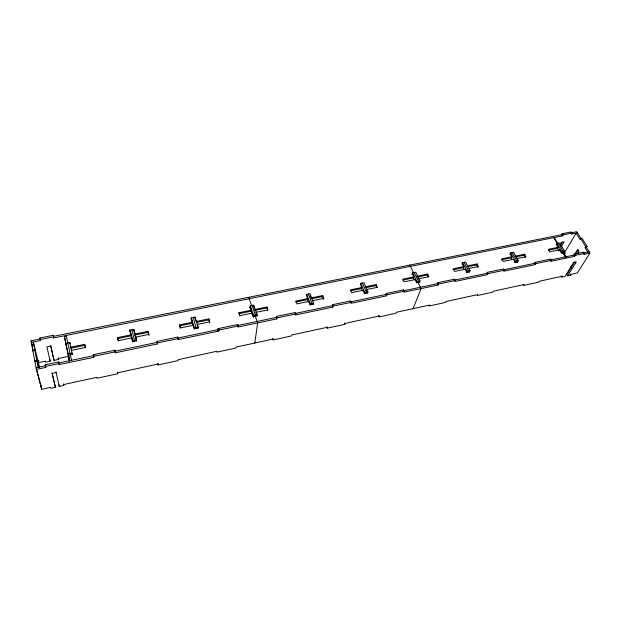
<?xml version="1.0" encoding="UTF-8"?>
<svg xmlns="http://www.w3.org/2000/svg" width="621" height="621" viewBox="0 0 621 621"><rect width="100%" height="100%" fill="white"/><g stroke="black" fill="none" stroke-linecap="round" stroke-linejoin="round"><path stroke-width="0.93" d="M177.653 338.08L177.653 337.094L157.02 341.41L157.486 343.949L115.335 352.798L114.831 350.228L93.259 354.738L93.779 357.331L59.174 364.597L58.956 363.611L45.527 366.429L45.775 367.415L36.429 369.371L32.711 350.011L34.722 349.6L34.978 350.609L33.348 342.008L39.527 367.252M177.653 337.094L178.095 339.617L218.437 331.148L218.025 328.649L237.773 324.519L238.169 327.003L276.811 318.884L276.446 316.431L295.379 312.479L295.728 314.909L332.778 307.131L332.46 304.725L350.617 300.929L351.207 302.334L350.919 303.32L386.472 295.852L386.813 294.866L386.192 293.485L403.627 289.844L404.255 291.21L403.891 292.196L438.038 285.023L438.457 284.038L437.797 282.695L454.541 279.194L455.216 280.521L454.774 281.507L487.594 274.614L488.075 273.636L504.19 270.251L503.491 268.963L487.384 272.324L486.903 273.31L487.594 274.614M192.487 322.237L179.601 324.876L179.601 325.878L192.456 323.238L191.423 318.759M191.4 319.761L191.447 317.758L195.048 317.02L198.115 326.995L198.068 328.323M194.458 329.076L191.447 317.758M195.01 318.363L195.048 317.02M196.259 328.695L193.247 317.385M209.704 322.858L208.819 318.891L196.089 321.499L195.281 318.899M218.025 328.649L218.437 331.148M237.672 325.513L237.773 324.519M239.613 315.903L238.976 312.712L251.319 310.19L250.139 306.813M250.015 307.814L250.263 305.804L253.71 305.105L257.125 314.785L256.939 316.105M251.319 310.19L251.195 311.183L238.868 313.714M252.204 314.086L252.336 313.093L239.97 315.639L238.976 312.712M253.477 316.826L253.655 315.499L250.263 305.804M255.208 316.469L255.386 315.142L251.986 305.454M254.827 343.025L257.63 322.912L255.254 316.136M267.597 310.135L266.968 306.976L254.765 309.475M276.446 316.431L276.811 318.884M561.198 275.895L561.912 277.113L562.471 276.205L539.106 281.282L538.57 282.19L523.519 285.466L524.031 284.55L493.322 291.226L492.849 292.142L477.231 295.534L477.681 294.618L445.8 301.542L445.389 302.466L429.158 305.99L429.546 305.074L396.415 312.27L396.074 313.186L379.214 316.857L379.532 315.942L345.082 323.417L344.81 324.341L327.267 328.152L327.508 327.236L291.66 335.022L291.474 335.938L273.217 339.912L273.372 338.996L236.034 347.1L235.933 348.024L216.915 352.161L216.977 351.245L178.064 359.699L178.056 360.615L158.223 364.923L157.804 363.409M306.363 295.681L306.65 294.346L309.957 293.671L313.675 303.079L313.372 304.399M306.432 295.348L307.721 298.631L307.504 299.625L295.689 302.054M310.058 305.09L310.353 303.762L306.65 294.346M311.719 304.74L312.014 303.421L308.303 294.005M323.626 299.345L322.493 296.551L322.734 295.549L311.036 297.948L310.065 295.495M332.46 304.725L332.778 307.131M360.359 284.682L360.754 283.347L363.929 282.702L367.935 291.847L367.523 293.166M360.459 284.356L361.841 287.539L361.546 288.532L350.197 290.861M364.333 293.826L364.737 292.507L360.754 283.347M365.924 293.492L366.336 292.173L362.346 283.029M376.846 287.624L375.938 285.582L376.256 284.589L365.024 286.886M386.192 293.485L385.851 294.47L386.472 295.852M403.627 289.844L403.262 290.83L438.418 283.463M411.971 274.785L412.717 272.79L415.767 272.169L420.029 281.057L419.509 282.376M412.344 273.791L413.819 276.888L413.446 277.882L402.548 280.118M416.45 283.013L416.963 281.693L412.717 272.79M417.98 282.695L418.5 281.375L414.246 272.479M413.089 308.653L421.077 288.586L418.112 282.369M428.242 277.028L427.271 275.041L427.667 274.055L416.87 276.267M437.797 282.695L437.378 283.681L438.038 285.023M462.071 263.964L462.661 262.644L465.595 262.046L470.089 270.694L469.476 272.006M462.218 263.638L463.771 266.657L463.328 267.643L452.849 269.793M466.534 272.619L467.139 271.307L462.661 262.644M468.009 272.316L468.614 271.004L464.128 262.341M477.984 267.488L476.625 264.911L477.091 263.925L467.652 265.858M510.02 254.199L510.695 252.879L513.52 252.305L518.232 260.727L517.184 262.691M504.19 270.251L503.685 271.23L535.255 264.6L535.807 263.622L551.308 260.378L550.571 259.112L535.077 262.357L534.534 263.335L535.255 264.6M510.19 253.873L511.82 256.815L511.308 257.793L501.225 259.865M514.7 262.629L515.391 261.317L518.232 260.727M516.121 262.334L516.812 261.022L512.108 252.592M515.942 256.846L524.108 255.169L524.636 254.183L526.057 256.698L516.967 258.569M32.571 347.085L31.353 342.404L40.536 340.564L39.977 337.971L53.173 335.332L53.398 336.349L561.71 234.699L562.284 233.706L571.219 231.928L571.949 233.123L571.367 234.109L577.499 232.883M556.183 244.798L556.936 243.486L559.661 242.935L564.559 251.14L563.394 253.096L566.065 257.575M40.536 340.564L40.287 339.547L53.491 336.908L53.717 337.917L562.44 235.902L563.014 234.917L571.949 233.123M556.369 244.472L558.069 247.337L557.503 248.315L548.677 250.123M560.491 243.991L561.454 242.33L564.109 241.794L561.19 246.762M551.308 260.378L550.742 261.348L574.736 256.31L575.333 255.34L584.361 253.446L583.608 252.204L574.588 254.09L573.99 255.068L550.136 260.067M560.484 245.574L562.424 242.26M558.962 250.775L559.537 249.797L561.252 252.685L562.618 252.405L565.289 256.892M561.058 253.011L561.826 251.707L564.559 251.14M562.036 253.376L563.193 251.42L558.302 243.207M587.854 252.165L585.129 247.732L586.465 247.453L587.078 246.475L582.087 238.371L580.751 238.643L580.154 239.628L576.172 233.147L564.116 253.345L566.01 256.535M574.052 255.208L577.584 249.456L579.059 251.87L578.042 253.508M575.877 254.105L578.407 249.999M575.023 261.604L566.903 274.661L567.617 275.871L570.683 275.212L571.258 274.296L577.297 272.984L589.95 253.112L586.465 247.453M585.129 247.732L585.743 246.754L587.078 246.475M567.617 275.871L576.272 262.023L573.587 262.59L564.986 276.446L561.912 277.113M584.361 253.446L583.756 254.416L589.95 253.112M36.429 369.371L41.7 389.313L50.674 387.364L50.899 388.272L55.416 387.287L52.032 372.724M55.983 371.886L59.274 386.448L63.761 385.47L63.435 383.887M158.223 364.923L158.184 364.015L117.586 372.833L117.687 373.741L96.985 378.243L96.845 377.335L63.559 384.562L63.761 385.47M56.1 372.577L52.133 373.423L55.416 387.287M45.775 367.415L45.209 364.783L58.622 361.981L58.84 362.967L94.283 355.546M114.163 351.377L157.711 342.256M177.59 338.096L219.244 329.371M237.23 325.606L277.051 317.261M295.091 313.481L333.073 305.524M350.166 301.946L387.201 294.191M454.106 280.18L487.656 273.155M503.747 269.778L535.939 263.04M583.88 252.995L589.189 251.885M93.779 357.331L93.631 356.345L115.219 351.812L114.831 350.228M157.486 343.949L157.447 342.963L178.095 338.631M218.507 330.155L238.278 326.009M276.982 317.898L295.93 313.923M333.035 306.145L351.207 302.334M386.813 294.866L404.255 291.21M438.457 284.038L455.216 280.521M217.288 330.752L219.174 330.356M35.001 361.81L37.027 361.391L38.145 367.298M37.299 361.251L39.069 360.886M313.45 304.073L310.127 304.764L308.831 301.449L296.978 303.894L295.883 301.053L307.721 298.631M419.641 282.05L416.582 282.687L415.092 279.559L404.162 281.81L402.905 279.124L413.819 276.888M469.631 271.688L466.689 272.293L465.113 269.25L454.603 271.416L453.283 268.808L463.771 266.657M517.704 261.713L514.871 262.303L513.225 259.337L503.119 261.425L501.729 258.879L511.82 256.815M69.591 360.871L68.535 355.887L70.507 355.476L66.237 335.41L66.439 336.419L64.483 336.815L69.366 360.995M37.353 362.85L45.543 361.15L45.775 362.082L50.216 361.158L49.913 359.621M68.644 356.345L58.227 358.511L58.428 359.45L54.011 360.366L50.759 346.06L46.854 346.852L50.216 361.158M562.843 253.609L565.405 253.073M71.485 350.353L85.411 347.481L84.704 344.321L70.802 347.17L70.996 348.171L84.867 345.323L84.704 344.321M133.888 330.473L134.819 334.051L148.116 331.335L148.947 334.393L135.626 337.141L136.573 340.75L132.801 341.534L131.862 337.917L118.378 340.688L117.602 337.583L131.062 334.828L130.131 331.241M197.004 324.488L209.758 321.864L208.819 318.891M255.79 312.379L268.008 309.863L266.968 306.976M312.146 300.766L323.867 298.352L322.734 295.549M367.158 289.433L377.475 287.306L376.256 284.589M418.15 278.93L428.956 276.702L427.667 274.055M469.002 268.451L478.449 266.502L477.091 263.925M559.537 249.797L549.802 251.808L548.351 249.324L558.069 247.337M34.745 360.817L36.771 360.397L37.027 361.391M68.535 355.887L68.139 353.908L72.098 353.085L72.354 354.405M132.824 341.861L132.715 340.533L136.504 339.749L133.81 329.464L130.045 330.232L130.154 331.567M194.497 327.748L198.115 326.995M253.655 315.499L257.125 314.785M310.353 303.762L313.675 303.079M364.737 292.507L367.935 291.847M416.963 281.693L420.029 281.057M467.139 271.307L470.089 270.694M361.841 287.539L350.485 289.867L351.657 292.631L363.037 290.286L364.434 293.5L367.624 292.84L366.569 290.434M515.554 256.046L524.636 254.183M118.293 340.913L117.711 338.585L131.14 335.821L131.062 334.828M134.897 335.053L148.171 332.328L148.116 331.335M196.958 322.315L208.765 319.893M254.641 310.477L266.82 307.977M311.711 298.763L322.493 296.551M365.653 287.694L375.938 285.582M417.39 277.075L427.271 275.041M468.141 266.657L476.625 264.911M71.57 360.459L70.313 354.49L72.292 354.079L69.816 342.474L65.88 343.273L66.284 345.276M32.711 350.011L32.967 351.012L31.05 340.82L40.225 338.988L39.977 337.971M570.637 232.914L576.769 231.687L580.984 238.549M580.751 238.643L585.743 246.754M562.284 233.706L563.014 234.917M574.588 254.09L575.333 255.34M561.71 234.699L562.44 235.902M573.99 255.068L574.736 256.31M554.615 238.348L558.023 244.076M553.823 237.633L557.239 243.378M570.846 266.51L571.677 267.915M556.936 243.486L561.826 251.707M557.146 247.717L559.047 250.931M569.969 273.993L570.683 275.212M535.077 262.357L535.807 263.622M524.108 255.169L525.529 257.676M510.695 252.879L515.391 261.317M510.974 257.187L512.341 259.656M487.384 272.324L488.075 273.636M463.002 267.014L464.314 269.553M409.852 265.066L413.493 272.689M413.136 277.238L414.378 279.846M378.616 315.507L379.214 316.857M361.088 287.484L362.579 290.915M344.244 322.967L344.81 324.341M326.716 326.77L327.267 328.152M307.084 298.546L308.466 302.078M295.185 313.465L295.728 314.909M272.704 338.484L273.217 339.912M253.585 306.106L254.47 308.637M256.093 313.232L256.985 315.779L253.523 316.5L252.336 313.093M249.153 298.732L248.648 297.304L251.559 305.602M249.852 307.348L253.337 317.339M197.276 325.365L198.083 327.997L194.466 328.742L193.395 325.233L180.494 327.896L179.601 324.876M190.857 317.991L193.907 327.997M179.818 326.63L180.269 328.136M157.02 341.41L157.447 342.963M148.171 332.328L149.001 335.387M41.397 387.706L36.119 367.725L45.449 365.769L45.209 364.783M134.967 335.324L135.448 337.172M131.931 329.852L134.71 341.465M130.045 330.232L132.715 340.533M31.05 340.82L32.517 346.44M129.533 329.604L132.653 341.666M39.123 367.648L37.532 361.476L38.867 367.492M117.315 372.196L117.687 373.741M93.259 354.738L93.631 356.345M50.65 345.392L54.011 360.366M84.867 345.323L85.403 347.69M64.483 336.815L68.139 353.908M58.118 357.921L58.428 359.45M53.173 335.332L53.717 337.917M58.622 361.981L59.174 364.597M58.948 384.857L59.274 386.448M69.521 361.073L68.287 355.096L69.412 360.747M69.816 342.474L70.072 343.809M34.722 349.6L36.771 360.397M40.924 385.23L41.7 389.313M115.219 351.812L115.335 352.798M117.602 337.583L117.711 338.585M131.862 337.917L131.939 338.911M133.81 329.464L133.911 330.807M136.504 339.749L136.597 341.076"/></g></svg>
